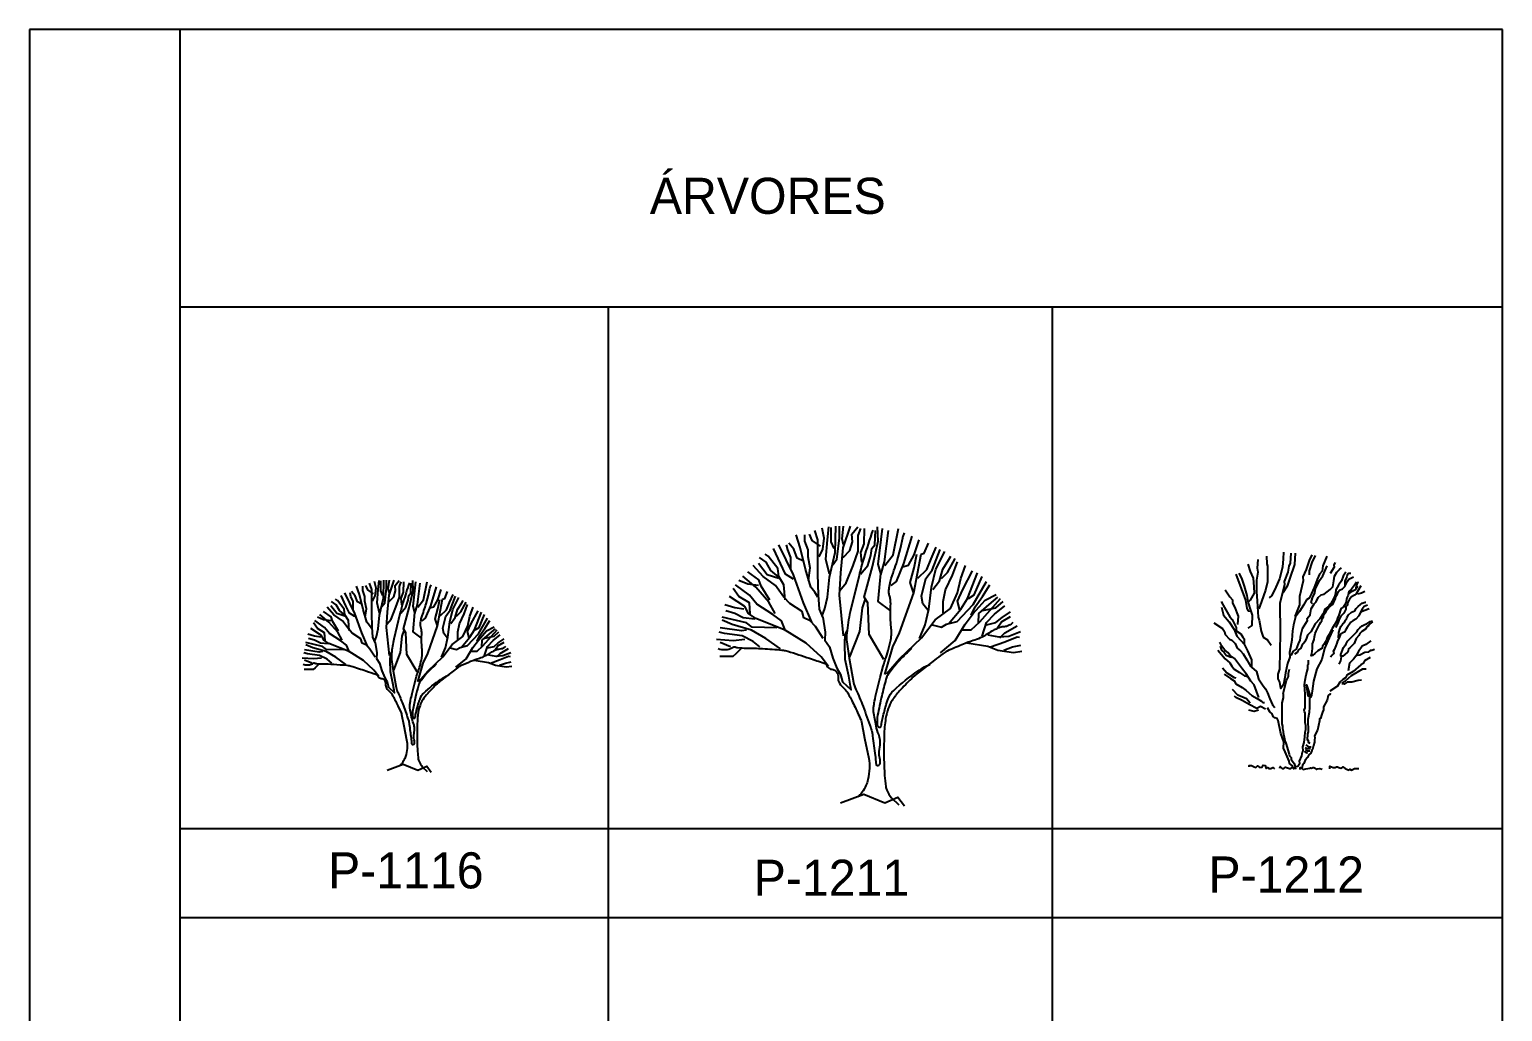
# Model space of a CAD drawing. Extents: x -74 to 94, y -49 to 40.
# Drawn here: x -43.64 to -19.14, y -27.82 to -11.49 of the extents above; entities that cross this region are included whole.
import ezdxf

# ---------------------------------------------------------------- set-up
doc = ezdxf.new("R2010")
doc.units = 0
doc.header["$LTSCALE"] = 100
doc.header["$MEASUREMENT"] = 0
doc.layers.add('FOLHA', color=3, linetype='CONTINUOUS')
doc.layers.add('P-ARVORE', color=2, linetype='CONTINUOUS')

# ---------------------------------------------------------------- blocks, each defined once
blk = doc.blocks.new('P-1116')
at = {"layer": 'P-ARVORE', "linetype": 'CONTINUOUS'}
for points in [[(-0.1689, 0.4981), (-0.1778, 0.5122), (-0.1897, 0.5267), (-0.2046, 0.5783), (-0.2195, 0.6406), (-0.2317, 0.6762)], [(-0.1958, 0.5463), (-0.1912, 0.5819), (-0.1973, 0.6138), (-0.1973, 0.6334), (-0.2061, 0.6584), (-0.2061, 0.6762)], [(-0.1613, 0.6439), (-0.1854, 0.6602), (-0.1927, 0.678)], [(-0.1552, 0.4411), (-0.1644, 0.4643), (-0.1674, 0.5053), (-0.1689, 0.5641), (-0.1689, 0.6211), (-0.1689, 0.662), (-0.1778, 0.6885)], [(-0.1659, 0.6138), (-0.1552, 0.6352), (-0.151, 0.6671), (-0.1568, 0.6958)], [(-0.1568, 0.4448), (-0.1494, 0.4662), (-0.1418, 0.4981), (-0.136, 0.555), (-0.1196, 0.6261), (-0.1181, 0.7012)], [(-0.136, 0.5641), (-0.1464, 0.6065), (-0.1418, 0.662), (-0.1376, 0.6994)], [(-0.1223, 0.637), (-0.1315, 0.6566), (-0.1315, 0.6976)], [(-0.1269, 0.5906), (-0.115, 0.6065), (-0.1074, 0.6671), (-0.1074, 0.7012)], [(-0.0955, 0.3878), (-0.1074, 0.5035), (-0.1031, 0.5674), (-0.097, 0.6388), (-0.076, 0.7012)], [(-0.1062, 0.5177), (-0.0882, 0.5391), (-0.0687, 0.5888), (-0.0538, 0.6298), (-0.0538, 0.6744), (-0.0462, 0.694)], [(-0.0955, 0.6475), (-0.1001, 0.6653), (-0.0955, 0.7012)], [(-0.097, 0.612), (-0.0775, 0.6316), (-0.0702, 0.6566), (-0.0717, 0.678), (-0.0553, 0.6994)], [(-0.0477, 0.5641), (-0.0267, 0.5888), (-0.0178, 0.6174), (-0.0148, 0.637), (-0.0059, 0.6475), (-0.0044, 0.6885)], [(-0.0431, 0.5978), (-0.0462, 0.6261), (-0.0373, 0.6512), (-0.0358, 0.694)], [(0.0197, 0.32), (-0.0224, 0.3914), (-0.0267, 0.4821), (-0.0373, 0.4981), (-0.0132, 0.5855), (0.0032, 0.6584), (0.0017, 0.6994)], [(0.0361, 0.4607), (0.0032, 0.4858), (0.0105, 0.5659), (0.0032, 0.5924), (0.0151, 0.694)], [(0.0105, 0.5623), (0.0212, 0.5997), (0.0331, 0.6885)], [(0.0224, 0.5888), (0.0465, 0.6192), (0.0614, 0.694)], [(-0.2631, 0.4908), (-0.2661, 0.5336), (-0.2811, 0.5569), (-0.2838, 0.5801), (-0.3109, 0.6156), (-0.3198, 0.6211)], [(-0.239, 0.5496), (-0.2616, 0.5641), (-0.2765, 0.5942), (-0.296, 0.637)], [(-0.1866, 0.427), (-0.2107, 0.4821), (-0.239, 0.5623), (-0.2811, 0.6475)], [(-0.2466, 0.5801), (-0.2466, 0.612), (-0.2555, 0.6334), (-0.2585, 0.6475)], [(-0.2107, 0.6015), (-0.2287, 0.6102), (-0.2375, 0.6352), (-0.2524, 0.653)], [(0.0224, 0.2775), (0.045, 0.3559), (0.0645, 0.3965), (0.1047, 0.5104), (0.1257, 0.6211), (0.1345, 0.6243), (0.1467, 0.653)], [(0.0404, 0.5318), (0.0553, 0.5427), (0.0763, 0.5942), (0.1004, 0.6726)], [(0.073, 0.5851), (0.0894, 0.5899), (0.1056, 0.6189), (0.1205, 0.6624)], [(0.1041, 0.5111), (0.0946, 0.5402), (0.1056, 0.5819), (0.1138, 0.6207)], [(0.1163, 0.5529), (0.1422, 0.5772), (0.1543, 0.6076), (0.1693, 0.6414)], [(0.1217, 0.3806), (0.1379, 0.4194), (0.1476, 0.4643), (0.1556, 0.5271), (0.1677, 0.5786), (0.1933, 0.6287)], [(0.1461, 0.4596), (0.1312, 0.4789), (0.1272, 0.5014), (0.1394, 0.5514), (0.1571, 0.5754), (0.1799, 0.6348)], [(0.1595, 0.5206), (0.1787, 0.5449), (0.1882, 0.5786), (0.2055, 0.6062), (0.211, 0.6156)], [(-0.2914, 0.4517), (-0.3094, 0.4839), (-0.3466, 0.5267), (-0.3841, 0.5587)], [(-0.3064, 0.4894), (-0.3317, 0.53), (-0.3377, 0.5478), (-0.3691, 0.571)], [(-0.154, 0.3806), (-0.1763, 0.4143), (-0.1912, 0.4306), (-0.2092, 0.4393), (-0.2137, 0.4571), (-0.2497, 0.4803), (-0.2661, 0.4981), (-0.2899, 0.5318), (-0.3259, 0.5569), (-0.3542, 0.5888)], [(-0.2811, 0.5514), (-0.314, 0.5623), (-0.3393, 0.5942)], [(-0.2811, 0.555), (-0.3033, 0.5746), (-0.3167, 0.5978), (-0.3362, 0.612)], [(0.027, 0.279), (0.0645, 0.3218), (0.1272, 0.3824), (0.1659, 0.4339), (0.2095, 0.4662), (0.2302, 0.5104), (0.2393, 0.5514), (0.2528, 0.5888)], [(0.1839, 0.5514), (0.2016, 0.5688), (0.2232, 0.6091)], [(0.1894, 0.4531), (0.1894, 0.4854), (0.1961, 0.5191), (0.2153, 0.5608), (0.2299, 0.5997)], [(0.2043, 0.4223), (0.2393, 0.4643), (0.2585, 0.4948), (0.2869, 0.5674)], [(0.2369, 0.4611), (0.2299, 0.4868), (0.2448, 0.5206), (0.2732, 0.5739)], [(0.261, 0.4948), (0.2774, 0.5046), (0.3003, 0.5576)], [(-0.1388, 0.3004), (-0.1598, 0.3272), (-0.2031, 0.3664), (-0.2631, 0.4038), (-0.3466, 0.4375), (-0.3676, 0.4517), (-0.3783, 0.4712), (-0.4215, 0.4999)], [(-0.363, 0.4502), (-0.3646, 0.4821), (-0.3947, 0.4999), (-0.4109, 0.5231)], [(-0.2616, 0.402), (-0.2735, 0.4306), (-0.2975, 0.4484), (-0.3438, 0.4785), (-0.3646, 0.5035), (-0.4051, 0.5336)], [(-0.3393, 0.5318), (-0.3691, 0.5354), (-0.3947, 0.5463)], [(-0.0775, 0.3272), (-0.0492, 0.4001), (-0.0419, 0.468), (-0.0343, 0.4908)], [(0.1571, 0.4194), (0.1839, 0.4128), (0.1988, 0.4208), (0.2287, 0.4288), (0.2747, 0.477), (0.3125, 0.5431)], [(0.1815, 0.3388), (0.2232, 0.374), (0.2515, 0.4208), (0.2747, 0.4513), (0.3085, 0.4901), (0.3408, 0.5061)], [(0.2421, 0.4049), (0.2692, 0.4049), (0.2936, 0.4273), (0.353, 0.4948)], [(0.2692, 0.4466), (0.2802, 0.4709), (0.3018, 0.4999), (0.3219, 0.5336)], [(0.2896, 0.4241), (0.2908, 0.4513), (0.3207, 0.477), (0.3451, 0.4981)], [(-0.2869, 0.411), (-0.3572, 0.4128), (-0.3737, 0.4252), (-0.4426, 0.4411)], [(-0.2765, 0.3504), (-0.3182, 0.3806), (-0.3588, 0.4038), (-0.4139, 0.4197), (-0.4426, 0.4324)], [(-0.381, 0.4643), (-0.4066, 0.468), (-0.4349, 0.4767)], [(-0.3496, 0.4357), (-0.3825, 0.4393), (-0.4066, 0.4517), (-0.4319, 0.4589)], [(-0.1552, 0.4411), (-0.1479, 0.3983), (-0.1494, 0.3751), (-0.136, 0.3559), (-0.1269, 0.3236), (-0.115, 0.2953), (-0.1047, 0.2775), (-0.0986, 0.2561), (-0.0745, 0.2329), (-0.076, 0.2434), (-0.0806, 0.2721), (-0.0909, 0.32), (-0.0925, 0.3664), (-0.0909, 0.3914), (-0.0852, 0.402)], [(0.3003, 0.3871), (0.3125, 0.4255), (0.3356, 0.4498), (0.3652, 0.4738)], [(0.3018, 0.4596), (0.3396, 0.4676), (0.36, 0.4854)], [(0.3125, 0.4194), (0.3396, 0.4255), (0.3573, 0.44), (0.3816, 0.4564)], [(0.3436, 0.4096), (0.3557, 0.4273), (0.3816, 0.4433)], [(-0.3783, 0.3769), (-0.4109, 0.3737), (-0.4587, 0.3769)], [(-0.3347, 0.3559), (-0.3542, 0.3718), (-0.3856, 0.3878), (-0.4365, 0.3947), (-0.4514, 0.3983)], [(-0.3737, 0.4038), (-0.3871, 0.402), (-0.4484, 0.411)], [(-0.4185, 0.3559), (-0.4484, 0.3682)], [(0.3167, 0.3903), (0.3478, 0.3853), (0.3762, 0.3871), (0.41, 0.3998)], [(0.3247, 0.3562), (0.3652, 0.3708), (0.4005, 0.3853), (0.4072, 0.3838)], [(0.3506, 0.382), (0.3652, 0.3965), (0.4005, 0.4161)], [(-0.3871, 0.3523), (-0.4036, 0.3363), (-0.4124, 0.329), (-0.4499, 0.329)], [(0.257, 0.3675), (0.3167, 0.3581), (0.3451, 0.3468), (0.3896, 0.3403), (0.4139, 0.3436)], [(0.3628, 0.3468), (0.3868, 0.3562), (0.4112, 0.3613)], [(-0.1047, -0.0896), (-0.0376, -0.0649), (0.0224, -0.0896), (0.0596, -0.0732), (0.0782, -0.0979)]]:
    blk.add_lwpolyline(points, dxfattribs=at)
for points in [[(-0.0123, 0.69, 0.007967), (-0.038, 0.6101, 0.012983), (-0.0516, 0.5605), (-0.0769, 0.456, 0.024959), (-0.0866, 0.3958, 0.060142), (-0.0864, 0.3704), (-0.0794, 0.3236), (-0.0678, 0.2547, 0.057092), (-0.0608, 0.2346, -0.02286), (-0.0401, 0.1858, -0.006217), (-0.0182, 0.1246, -0.029412), (-0.0145, 0.1114, -0.019074), (-0.0127, 0.1016, -0.00335), (-0.0053, 0.0454, -0.017926), (-0.0039, 0.0295, 0.032118), (-0.0029, 0.0207, 0.424495), (0.0025, 0.0171, 0.287399), (0.0087, 0.0232, 0.127274), (0.0085, 0.0333, -0.071477), (0.0063, 0.0508, -0.034427), (0.0084, 0.076, 0.063928), (0.0087, 0.0896, 0.069573), (0.0048, 0.1054, -0.042681), (-0.0029, 0.1306, -0.019489), (-0.0098, 0.1706, -0.062662), (-0.0099, 0.1832, -0.018763), (-0.0071, 0.2008, -0.011146), (-0.0008, 0.23), (0.0087, 0.2685), (0.0178, 0.3015, -0.013301), (0.0236, 0.3198, 0.009402), (0.0319, 0.3457, 0.027316), (0.0391, 0.3758, 0.042847), (0.041, 0.3954, 0.027268), (0.0402, 0.4127, -0.017716), (0.0386, 0.4393, -0.016681), (0.0387, 0.4685, 0.023687), (0.0386, 0.489, 0.075637), (0.0363, 0.4999, -0.075222), (0.034, 0.5108, -0.048371), (0.0345, 0.5247, -0.034032), (0.0386, 0.5442, -0.020802), (0.0484, 0.5744, 0.022942), (0.0571, 0.6018), (0.0666, 0.6377), (0.0733, 0.6679, -0.02798), (0.0743, 0.6715, -0.009712), (0.0782, 0.6816)], [(0.388, 0.4255, -0.050771), (0.3776, 0.4178, -0.077822), (0.3698, 0.4147, -0.047818), (0.3581, 0.4131, 0.080253), (0.3512, 0.4118, 0.016617), (0.3429, 0.4083, 0.013094), (0.3326, 0.4034, 0.035075), (0.3148, 0.3926, -0.043475), (0.3003, 0.3842, -0.030066), (0.279, 0.3756, 0.017702), (0.2424, 0.3621, 0.007143), (0.2004, 0.344, 0.042707), (0.1936, 0.3403, 0.011782), (0.1875, 0.336, 0.002963), (0.1638, 0.3182), (0.1175, 0.2822, 0.026788), (0.098, 0.2652, 0.014184), (0.0641, 0.23, 0.040684), (0.043, 0.2026, 0.056432), (0.0319, 0.1803, 0.05056), (0.0245, 0.1516, 0.03063), (0.0203, 0.103, 0.006566), (0.0197, 0.056, 0.007527), (0.0203, 0.0149, 0.012242), (0.0217, -0.0114, 0.010225), (0.0248, -0.0428, 0.083946), (0.028, -0.0535, 0.0364), (0.041, -0.0758), (0.041, -0.0758), (0.0617, -0.095)], [(-0.4541, 0.3512, 0.080767), (-0.4359, 0.3482, 0.089137), (-0.4194, 0.3512, 0.073291), (-0.4114, 0.3555, -0.182573), (-0.4078, 0.3566, -0.092994), (-0.4035, 0.3555, 0.082151), (-0.3987, 0.3541, 0.02963), (-0.3734, 0.3526, -0.016184), (-0.3271, 0.3512, -0.005068), (-0.2719, 0.3471, -0.028496), (-0.2622, 0.3457, -0.027697), (-0.2549, 0.3439, -0.00316), (-0.1927, 0.3236, -0.006204), (-0.1516, 0.3094, -0.047146), (-0.1464, 0.3069, -0.194222), (-0.1445, 0.3045, 0.093065), (-0.1418, 0.2989, 0.219493), (-0.1292, 0.2921, -0.215094), (-0.1162, 0.2852, -0.187752), (-0.1116, 0.2694, 0.172011), (-0.1071, 0.2521, 0.060572), (-0.0935, 0.2365, -0.082587), (-0.0839, 0.2246, -0.007753), (-0.0751, 0.2081, -0.006658), (-0.0653, 0.1887, -0.008534), (-0.0468, 0.1487, -0.052817), (-0.0446, 0.1419), (-0.0355, 0.0951), (-0.0239, 0.037, -0.0575), (-0.0217, 0.0094, -0.047874), (-0.026, -0.0236, -0.04905), (-0.0317, -0.0404, -0.039915), (-0.0422, -0.0595, -0.052941), (-0.0468, -0.0651, -0.030747), (-0.0562, -0.0732)], [(0.0989, 0.3512, 0.018201), (0.0729, 0.3268, 0.024273), (0.055, 0.3069, 0.006123), (0.0316, 0.2775, 0.054416), (0.0294, 0.2739, 0.042296), (0.0255, 0.2634, 0.009759), (0.0133, 0.2162, 0.006745), (0.007, 0.1882, 0.007034), (0.0017, 0.1611, 0.063223), (0.0003, 0.1347, 0.22917), (0.0041, 0.1281, 0.150105), (0.0087, 0.1267, 0.292343), (0.0108, 0.1281, 0.078614), (0.0125, 0.1339, -0.028829), (0.0154, 0.1502, -0.010822), (0.0249, 0.1863, -0.017817), (0.0319, 0.2079, -0.118394), (0.0475, 0.2315, -0.036976), (0.1175, 0.2877, -0.024231), (0.1306, 0.2958, -0.015441), (0.1522, 0.3069)]]:
    blk.add_lwpolyline(points, format="xyb", dxfattribs=at)
blk = doc.blocks.new('P-1211')
at = {"layer": 'P-ARVORE', "linetype": 'CONTINUOUS'}
for points in [[(-1.968, 6.865), (-2.07, 7.03), (-2.209, 7.199), (-2.382, 7.798), (-2.556, 8.524), (-2.698, 8.938)], [(-2.28, 7.426), (-2.226, 7.84), (-2.297, 8.212), (-2.297, 8.44), (-2.4, 8.731), (-2.4, 8.938)], [(-1.879, 8.562), (-2.159, 8.752), (-2.244, 8.959)], [(-1.808, 6.202), (-1.914, 6.472), (-1.95, 6.949), (-1.968, 7.633), (-1.968, 8.296), (-1.968, 8.773), (-2.07, 9.081)], [(-1.932, 8.212), (-1.808, 8.461), (-1.758, 8.832), (-1.826, 9.166)], [(-1.826, 6.245), (-1.741, 6.494), (-1.652, 6.865), (-1.585, 7.528), (-1.393, 8.355), (-1.375, 9.229)], [(-1.585, 7.633), (-1.705, 8.127), (-1.652, 8.773), (-1.602, 9.208)], [(-1.425, 8.482), (-1.531, 8.71), (-1.531, 9.187)], [(-1.478, 7.941), (-1.34, 8.127), (-1.251, 8.832), (-1.251, 9.229)], [(-1.113, 5.582), (-1.251, 6.928), (-1.202, 7.671), (-1.131, 8.503), (-0.886, 9.229)], [(-1.237, 7.093), (-1.028, 7.342), (-0.801, 7.92), (-0.627, 8.397), (-0.627, 8.917), (-0.539, 9.145)], [(-1.113, 8.604), (-1.166, 8.811), (-1.113, 9.229)], [(-1.131, 8.191), (-0.904, 8.419), (-0.819, 8.71), (-0.837, 8.959), (-0.645, 9.208)], [(-0.556, 7.633), (-0.312, 7.92), (-0.209, 8.254), (-0.173, 8.482), (-0.071, 8.604), (-0.053, 9.081)], [(-0.503, 8.026), (-0.539, 8.355), (-0.436, 8.646), (-0.418, 9.145)], [(0.227, 4.792), (-0.262, 5.624), (-0.312, 6.679), (-0.436, 6.865), (-0.156, 7.882), (0.036, 8.731), (0.018, 9.208)], [(0.419, 6.43), (0.036, 6.722), (0.121, 7.654), (0.036, 7.963), (0.174, 9.145)], [(0.121, 7.612), (0.245, 8.047), (0.383, 9.081)], [(0.259, 7.92), (0.539, 8.275), (0.713, 9.145)], [(0.468, 7.258), (0.642, 7.384), (0.887, 7.984), (1.167, 8.896)], [(-2.783, 7.464), (-3.045, 7.633), (-3.219, 7.984), (-3.446, 8.482)], [(-2.173, 6.038), (-2.453, 6.679), (-2.783, 7.612), (-3.272, 8.604)], [(-2.872, 7.819), (-2.872, 8.191), (-2.975, 8.44), (-3.01, 8.604)], [(-2.453, 8.068), (-2.663, 8.169), (-2.765, 8.461), (-2.939, 8.668)], [(0.259, 4.299), (0.522, 5.21), (0.748, 5.683), (1.216, 7.009), (1.461, 8.296), (1.564, 8.334), (1.706, 8.668)], [(0.848, 7.878), (1.039, 7.933), (1.227, 8.271), (1.401, 8.777)], [(1.351, 7.502), (1.653, 7.785), (1.794, 8.14), (1.968, 8.532)], [(1.415, 5.497), (1.603, 5.949), (1.716, 6.472), (1.809, 7.203), (1.95, 7.802), (2.248, 8.385)], [(1.699, 6.418), (1.525, 6.641), (1.479, 6.903), (1.621, 7.486), (1.826, 7.764), (2.092, 8.456)], [(-1.794, 5.497), (-2.053, 5.89), (-2.226, 6.08), (-2.436, 6.181), (-2.489, 6.388), (-2.907, 6.658), (-3.099, 6.865), (-3.375, 7.258), (-3.794, 7.549), (-4.123, 7.92)], [(-3.272, 7.486), (-3.655, 7.612), (-3.95, 7.984)], [(-3.272, 7.528), (-3.531, 7.756), (-3.687, 8.026), (-3.914, 8.191)], [(-3.063, 6.781), (-3.099, 7.279), (-3.272, 7.549), (-3.304, 7.819), (-3.62, 8.233), (-3.723, 8.296)], [(0.312, 4.315), (0.748, 4.814), (1.479, 5.518), (1.929, 6.118), (2.436, 6.494), (2.677, 7.009), (2.784, 7.486), (2.94, 7.92)], [(1.209, 7.017), (1.099, 7.355), (1.227, 7.84), (1.323, 8.292)], [(1.855, 7.127), (2.078, 7.41), (2.188, 7.802), (2.39, 8.123), (2.454, 8.233)], [(2.138, 7.486), (2.344, 7.688), (2.596, 8.157)], [(2.202, 6.342), (2.202, 6.717), (2.28, 7.11), (2.504, 7.595), (2.674, 8.047)], [(-3.95, 7.258), (-4.297, 7.3), (-4.595, 7.426)], [(-3.393, 6.325), (-3.602, 6.7), (-4.035, 7.199), (-4.471, 7.57)], [(-3.567, 6.764), (-3.861, 7.237), (-3.932, 7.443), (-4.297, 7.714)], [(1.826, 5.949), (2.138, 5.873), (2.312, 5.966), (2.66, 6.059), (3.195, 6.62), (3.635, 7.389)], [(2.376, 5.983), (2.784, 6.472), (3.007, 6.827), (3.337, 7.671)], [(2.755, 6.434), (2.674, 6.734), (2.848, 7.127), (3.177, 7.747)], [(3.035, 6.827), (3.227, 6.941), (3.493, 7.557)], [(-1.617, 4.564), (-1.861, 4.877), (-2.365, 5.333), (-3.063, 5.768), (-4.035, 6.16), (-4.279, 6.325), (-4.404, 6.553), (-4.907, 6.886)], [(-4.226, 6.308), (-4.244, 6.679), (-4.595, 6.886), (-4.783, 7.156)], [(-3.045, 5.746), (-3.184, 6.08), (-3.464, 6.287), (-4.003, 6.637), (-4.244, 6.928), (-4.716, 7.279)], [(2.11, 5.012), (2.596, 5.421), (2.926, 5.966), (3.195, 6.321), (3.589, 6.772), (3.964, 6.958)], [(3.131, 6.266), (3.259, 6.548), (3.511, 6.886), (3.745, 7.279)], [(3.369, 6.004), (3.383, 6.321), (3.73, 6.62), (4.014, 6.865)], [(-4.435, 6.472), (-4.733, 6.515), (-5.063, 6.616)], [(-4.07, 6.139), (-4.453, 6.181), (-4.733, 6.325), (-5.028, 6.409)], [(-0.904, 4.877), (-0.574, 5.725), (-0.489, 6.515), (-0.4, 6.781)], [(2.816, 5.78), (3.131, 5.78), (3.415, 6.042), (4.106, 6.827)], [(3.493, 5.573), (3.635, 6.021), (3.904, 6.304), (4.248, 6.582)], [(3.511, 6.418), (3.95, 6.51), (4.188, 6.717)], [(3.635, 5.949), (3.95, 6.021), (4.156, 6.19), (4.44, 6.38)], [(-3.34, 5.852), (-4.159, 5.873), (-4.35, 6.017), (-5.152, 6.202)], [(-3.219, 5.147), (-3.705, 5.497), (-4.177, 5.768), (-4.818, 5.953), (-5.152, 6.101)], [(-1.808, 6.202), (-1.723, 5.704), (-1.741, 5.434), (-1.585, 5.21), (-1.478, 4.835), (-1.34, 4.505), (-1.219, 4.299), (-1.149, 4.049), (-0.868, 3.779), (-0.886, 3.902), (-0.939, 4.235), (-1.06, 4.792), (-1.078, 5.333), (-1.06, 5.624), (-0.993, 5.746)], [(3.996, 5.835), (4.138, 6.042), (4.44, 6.228)], [(4.078, 5.514), (4.248, 5.683), (4.659, 5.911)], [(-4.404, 5.455), (-4.783, 5.417), (-5.34, 5.455)], [(-3.896, 5.21), (-4.123, 5.396), (-4.489, 5.582), (-5.081, 5.662), (-5.254, 5.704)], [(-4.35, 5.768), (-4.506, 5.746), (-5.219, 5.852)], [(3.684, 5.611), (4.046, 5.552), (4.376, 5.573), (4.769, 5.721)], [(3.776, 5.215), (4.248, 5.383), (4.659, 5.552), (4.737, 5.535)], [(-4.506, 5.168), (-4.698, 4.982), (-4.801, 4.898), (-5.237, 4.898)], [(-4.872, 5.21), (-5.219, 5.354)], [(2.989, 5.345), (3.684, 5.236), (4.014, 5.105), (4.532, 5.029), (4.815, 5.067)], [(4.22, 5.105), (4.5, 5.215), (4.783, 5.274)], [(-1.219, 0.027), (-0.439, 0.314), (0.259, 0.027), (0.692, 0.217), (0.908, -0.071)]]:
    blk.add_lwpolyline(points, dxfattribs=at)
for points in [[(-0.145, 9.098, 0.007967), (-0.443, 8.169, 0.012983), (-0.602, 7.591), (-0.897, 6.375, 0.024959), (-1.01, 5.675, 0.060142), (-1.007, 5.379), (-0.925, 4.835), (-0.79, 4.033, 0.057092), (-0.709, 3.798, -0.02286), (-0.468, 3.231, -0.006217), (-0.213, 2.519, -0.029412), (-0.17, 2.365, -0.019074), (-0.15, 2.251, -0.00335), (-0.064, 1.597, -0.017926), (-0.047, 1.413, 0.032118), (-0.035, 1.31, 0.424495), (0.027, 1.268, 0.287399), (0.1, 1.339, 0.127274), (0.097, 1.456, -0.071477), (0.071, 1.66, -0.034427), (0.096, 1.953, 0.063928), (0.1, 2.112, 0.069573), (0.054, 2.295, -0.042681), (-0.035, 2.589, -0.019489), (-0.116, 3.054, -0.062662), (-0.117, 3.201, -0.018763), (-0.085, 3.405, -0.011146), (-0.01, 3.746), (0.1, 4.193), (0.206, 4.577, -0.013301), (0.273, 4.791, 0.009402), (0.369, 5.092, 0.027316), (0.453, 5.442, 0.042847), (0.475, 5.67, 0.027268), (0.467, 5.872, -0.017716), (0.447, 6.181, -0.016681), (0.449, 6.521, 0.023687), (0.447, 6.76, 0.075637), (0.421, 6.886, -0.075222), (0.394, 7.013, -0.048371), (0.4, 7.175, -0.034032), (0.447, 7.401, -0.020802), (0.561, 7.753, 0.022942), (0.663, 8.072), (0.773, 8.49), (0.851, 8.841, -0.02798), (0.864, 8.883, -0.009712), (0.908, 9.001)], [(4.514, 6.021, -0.050771), (4.393, 5.931, -0.077822), (4.301, 5.894, -0.047818), (4.165, 5.876, 0.080253), (4.085, 5.86, 0.016617), (3.988, 5.821, 0.013094), (3.869, 5.763, 0.035075), (3.662, 5.638, -0.043475), (3.493, 5.54, -0.030066), (3.245, 5.44, 0.017702), (2.819, 5.282, 0.007143), (2.33, 5.072, 0.042707), (2.252, 5.029, 0.011782), (2.181, 4.979, 0.002963), (1.904, 4.771), (1.365, 4.353, 0.026788), (1.139, 4.155, 0.014184), (0.745, 3.746, 0.040684), (0.499, 3.427, 0.056432), (0.369, 3.167, 0.05056), (0.284, 2.833, 0.03063), (0.234, 2.268, 0.006566), (0.227, 1.72, 0.007527), (0.234, 1.242, 0.012242), (0.251, 0.936, 0.010225), (0.287, 0.571, 0.083946), (0.325, 0.446, 0.0364), (0.475, 0.187), (0.475, 0.187), (0.717, -0.037)], [(-5.286, 5.155, 0.080767), (-5.074, 5.121, 0.089137), (-4.882, 5.155, 0.073291), (-4.789, 5.206, -0.182573), (-4.747, 5.219, -0.092994), (-4.697, 5.205, 0.082151), (-4.641, 5.189, 0.02963), (-4.347, 5.172, -0.016184), (-3.808, 5.155, -0.005068), (-3.166, 5.108, -0.028496), (-3.053, 5.092, -0.027697), (-2.968, 5.07, -0.00316), (-2.244, 4.835, -0.006204), (-1.766, 4.669, -0.047146), (-1.705, 4.64, -0.194222), (-1.684, 4.612, 0.093065), (-1.652, 4.548, 0.219493), (-1.505, 4.467, -0.215094), (-1.354, 4.387, -0.187752), (-1.3, 4.204, 0.172011), (-1.248, 4.003, 0.060572), (-1.089, 3.821, -0.082587), (-0.978, 3.682, -0.007753), (-0.875, 3.491, -0.006658), (-0.762, 3.264, -0.008534), (-0.546, 2.799, -0.052817), (-0.521, 2.72), (-0.415, 2.175), (-0.28, 1.5, -0.0575), (-0.254, 1.178, -0.047874), (-0.305, 0.795, -0.04905), (-0.37, 0.599, -0.039915), (-0.493, 0.377, -0.052941), (-0.546, 0.312, -0.030747), (-0.656, 0.217)], [(1.149, 5.155, 0.018201), (0.847, 4.872, 0.024273), (0.639, 4.64, 0.006123), (0.366, 4.298, 0.054416), (0.341, 4.256, 0.042296), (0.295, 4.134, 0.009759), (0.153, 3.585, 0.006745), (0.08, 3.258, 0.007034), (0.018, 2.943, 0.063223), (0.002, 2.636, 0.22917), (0.046, 2.559, 0.150105), (0.099, 2.543, 0.292343), (0.124, 2.559, 0.078614), (0.144, 2.628, -0.028829), (0.178, 2.817, -0.010822), (0.288, 3.237, -0.017817), (0.369, 3.488, -0.118394), (0.551, 3.763, -0.036976), (1.365, 4.417, -0.024231), (1.518, 4.511, -0.015441), (1.77, 4.64)]]:
    blk.add_lwpolyline(points, format="xyb", dxfattribs=at)
blk = doc.blocks.new('P-1212')
at = {"layer": 'P-ARVORE', "linetype": 'CONTINUOUS'}
for points in [[(-1.304, 6.946), (-1.327, 6.662), (-1.304, 6.523), (-1.346, 6.263), (-1.346, 5.887), (-1.327, 5.567), (-1.296, 5.027), (-1.257, 4.931), (-1.196, 4.565), (-1.119, 4.364), (-0.98, 4.271), (-0.861, 4.093)], [(-1.016, 7.054), (-0.997, 6.807), (-0.978, 6.725), (-0.978, 6.207), (-1.047, 5.923), (-1.185, 5.547), (-1.274, 5.31)], [(-0.443, 7.196), (-0.462, 6.972), (-0.482, 6.688), (-0.582, 6.299), (-0.698, 6.029), (-0.836, 5.745), (-0.928, 5.676)], [(0.994, 7.054), (0.864, 6.734), (0.834, 6.56), (0.745, 6.464), (0.667, 6.286), (0.568, 6.016), (0.487, 5.815), (0.41, 5.663), (0.321, 5.604), (0.222, 5.426), (0.083, 5.214), (0.014, 5.132), (-0.047, 5.036), (-0.116, 4.779), (-0.144, 4.578), (-0.174, 4.262), (-0.213, 4.024), (-0.244, 3.849), (-0.235, 3.694), (-0.313, 3.483), (-0.382, 3.177), (-0.404, 3.022), (-0.451, 2.788), (-0.532, 2.659), (-0.571, 2.87), (-0.62, 2.976), (-0.62, 3.131), (-0.571, 3.295), (-0.543, 4.496), (-0.559, 5.511), (-0.402, 6.111), (-0.413, 6.217), (-0.294, 6.523), (-0.263, 6.725), (-0.213, 6.83), (-0.194, 7.16)], [(-0.055, 7.16), (-0.086, 6.784), (-0.233, 6.326), (-0.324, 6.065), (-0.471, 5.841)], [(0.499, 7.1), (0.41, 6.913), (0.31, 6.619), (0.191, 6.372), (0.202, 6.243), (0.083, 5.722), (0.083, 5.442), (-0.075, 5.053)], [(0.607, 7.077), (0.499, 6.853), (0.41, 6.573), (0.41, 6.441)], [(-2.038, 6.464), (-1.712, 5.59), (-1.673, 5.32), (-1.623, 5.238), (-1.534, 5.224)], [(-1.93, 6.497), (-1.85, 6.322), (-1.761, 6.062), (-1.673, 5.745), (-1.631, 5.554), (-1.584, 5.366), (-1.493, 5.096), (-1.504, 4.753), (-1.631, 4.661)], [(-1.631, 6.794), (-1.562, 6.547), (-1.454, 6.322), (-1.435, 6.039), (-1.424, 5.828), (-1.562, 5.59), (-1.623, 5.531)], [(-0.197, 3.754), (-0.116, 3.896), (-0.017, 3.968), (0.053, 4.143), (0.111, 4.262), (0.13, 4.426), (0.18, 4.651), (0.349, 4.921), (0.338, 4.98), (0.438, 5.109), (0.468, 5.31), (0.576, 5.475), (0.637, 5.544), (0.706, 5.686), (0.806, 5.768), (0.903, 5.791), (1.102, 5.946), (1.191, 6.039), (1.23, 6.24), (1.249, 6.392), (1.321, 6.523), (1.41, 6.616), (1.479, 6.675)], [(1.625, 6.531), (1.536, 6.39), (1.477, 6.24), (1.38, 6.091), (1.291, 5.94), (1.285, 5.817), (1.248, 5.711), (1.173, 5.561), (1.129, 5.481), (1.077, 5.446), (1.062, 5.394), (0.929, 5.296), (0.892, 5.191), (0.862, 5.129), (0.766, 4.97), (0.61, 4.811), (0.463, 4.546), (0.351, 4.433), (0.314, 4.327), (0.262, 4.212), (0.158, 4.089), (0.129, 4.001), (0.055, 3.939), (0.003, 3.851), (-0.079, 3.798)], [(0.518, 5.475), (0.468, 5.521), (0.518, 5.673), (0.598, 5.841), (0.618, 5.97), (0.745, 6.253), (0.864, 6.405), (1.003, 6.734)], [(1.98, 6.196), (1.914, 6.089), (1.817, 5.966), (1.728, 5.887), (1.706, 5.763), (1.654, 5.667), (1.625, 5.49), (1.536, 5.349), (1.462, 5.305), (1.388, 5.093), (1.343, 4.997), (1.321, 4.917), (1.24, 4.767), (1.173, 4.652), (1.114, 4.556), (1.069, 4.458), (0.995, 4.335), (0.966, 4.247), (0.892, 4.124), (0.847, 4.07), (0.84, 4), (0.692, 3.913), (0.595, 3.824), (0.514, 3.754), (0.469, 3.744), (0.499, 3.806), (0.514, 3.982), (0.514, 4.08), (0.514, 4.141), (0.573, 4.282), (0.587, 4.379), (0.61, 4.485), (0.64, 4.565), (0.669, 4.627), (0.714, 4.723), (0.766, 4.811), (0.795, 4.865), (0.832, 4.909), (0.84, 4.97), (0.877, 5.041), (0.898, 5.12), (0.973, 5.218), (1.003, 5.287), (1.062, 5.349), (1.129, 5.411), (1.195, 5.456), (1.225, 5.525), (1.277, 5.649), (1.284, 5.694), (1.351, 5.807), (1.38, 5.887), (1.417, 5.932), (1.514, 5.976), (1.588, 6.045), (1.684, 6.222), (1.722, 6.293), (1.877, 6.373)], [(1.271, 6.853), (1.23, 6.771), (1.241, 6.688), (1.102, 6.487)], [(1.788, 6.486), (1.714, 6.478), (1.669, 6.425), (1.662, 6.373), (1.64, 6.329), (1.588, 6.231), (1.588, 6.064)], [(-2.385, 5.933), (-2.235, 5.709), (-2.146, 5.604), (-2.146, 5.498), (-2.069, 5.356), (-2, 5.178), (-1.958, 5.06), (-1.98, 4.789)], [(2.121, 6.072), (1.973, 5.807), (1.914, 5.763), (1.817, 5.711), (1.751, 5.631), (1.684, 5.49), (1.684, 5.429), (1.625, 5.375), (1.625, 5.296), (1.558, 5.164), (1.462, 5.058), (1.388, 4.926), (1.358, 4.829), (1.277, 4.688)], [(2.047, 6.178), (2.002, 6.17), (1.958, 6.01), (2.01, 6.037), (1.943, 5.94), (1.765, 5.851), (1.691, 5.799)], [(2.262, 5.887), (2.151, 5.826), (2.01, 5.79)], [(-2.523, 5.554), (-2.454, 5.426), (-2.235, 5.036), (-2.157, 4.954), (-2.027, 4.684), (-2.019, 4.578), (-1.869, 4.473), (-1.8, 4.364), (-1.761, 4.308), (-1.761, 4.199), (-1.761, 4.143)], [(2.344, 5.429), (2.233, 5.385), (2.173, 5.296), (2.114, 5.199), (2.054, 5.076), (1.958, 4.961), (1.854, 4.909), (1.795, 4.865), (1.669, 4.688), (1.617, 4.6), (1.58, 4.529), (1.551, 4.521), (1.469, 4.477), (1.44, 4.433), (1.403, 4.344), (1.351, 4.239), (1.321, 4.168), (1.291, 4.08), (1.24, 3.947), (1.203, 3.886), (1.225, 3.842), (1.21, 3.806), (1.173, 3.762), (1.114, 3.7)], [(1.38, 4.344), (1.395, 4.521), (1.425, 4.627), (1.462, 4.715), (1.521, 4.803), (1.58, 4.847), (1.61, 4.926), (1.647, 4.961), (1.654, 5.005), (1.714, 5.111), (1.81, 5.191), (1.921, 5.243), (1.965, 5.323), (2.039, 5.385), (2.114, 5.456), (2.173, 5.5), (2.27, 5.525), (2.291, 5.525)], [(-2.512, 5.366), (-2.443, 5.096), (-2.257, 4.872), (-2.088, 4.614), (-2, 4.4), (-1.761, 4.13), (-1.642, 3.905), (-1.515, 3.612), (-1.515, 3.365), (-1.346, 3.223), (-1.277, 2.976), (-1.119, 2.742), (-1.05, 2.646), (-0.98, 2.517), (-0.9, 2.316), (-0.811, 2.115), (-0.731, 2.023)], [(2.507, 4.873), (2.426, 4.811), (2.381, 4.742), (2.321, 4.706), (2.277, 4.635), (2.158, 4.556), (2.092, 4.485), (2.063, 4.415), (1.966, 4.318), (1.907, 4.159), (1.773, 4.018), (1.715, 3.974), (1.699, 3.913), (1.684, 3.867), (1.588, 3.788), (1.528, 3.727), (1.462, 3.735), (1.462, 3.788), (1.491, 3.877), (1.551, 4.017), (1.58, 4.07), (1.617, 4.088), (1.64, 4.14), (1.677, 4.228), (1.728, 4.272), (1.788, 4.343), (1.899, 4.458), (1.988, 4.538), (2.039, 4.617), (2.091, 4.671), (2.173, 4.74), (2.254, 4.784), (2.336, 4.82), (2.432, 4.882), (2.507, 4.909)], [(2.402, 5.305), (2.114, 5.191)], [(-2.761, 4.839), (-2.476, 4.651), (-2.415, 4.555), (-2.387, 4.45), (-2.246, 4.295), (-2.169, 4.262)], [(1.191, 4.604), (1.072, 4.344), (0.914, 3.991), (0.825, 3.625), (0.656, 3.309), (0.548, 2.897), (0.507, 2.567), (0.487, 2.435), (0.449, 2.352), (0.368, 2.412), (0.319, 2.778), (0.438, 2.412)], [(-2.634, 3.932), (-2.385, 3.648), (-2.238, 3.507), (-2.169, 3.401), (-2.088, 3.305), (-1.911, 3.187), (-1.75, 3.081), (-1.692, 3.071), (-1.642, 3.071)], [(-1.266, 2.362), (-1.424, 2.775), (-1.534, 2.906), (-1.692, 3.141), (-1.811, 3.295), (-2.077, 3.658), (-2.227, 3.754), (-2.296, 3.859), (-2.404, 3.932), (-2.504, 4.07), (-2.562, 4.202)], [(-2.553, 4.06), (-2.515, 3.932), (-2.426, 3.859), (-2.357, 3.767), (-2.218, 3.708), (-2.169, 3.694)], [(-2.169, 4.262), (-2.061, 4.156), (-1.991, 4.001), (-1.881, 3.909), (-1.792, 3.813), (-1.664, 3.612), (-1.534, 3.378)], [(2.455, 4.247), (2.292, 4.124), (2.173, 4.062), (2.047, 3.886), (1.958, 3.736), (1.877, 3.63), (1.751, 3.498), (1.707, 3.243)], [(2.581, 3.957), (2.492, 3.921), (2.44, 3.921), (2.366, 3.868), (2.262, 3.859), (2.092, 3.771), (1.988, 3.754)], [(-0.456, 2.475), (-0.464, 2.343), (-0.509, 2.185), (-0.509, 1.479), (-0.486, 1.4), (-0.486, 1.329), (-0.456, 1.241), (-0.456, 1.197), (-0.412, 0.986), (-0.398, 0.898), (-0.367, 0.844), (-0.256, 0.474), (-0.249, 0.412), (-0.19, 0.359), (-0.198, 0.297), (-0.153, 0.245), (-0.093, 0.165), (-0.056, 0.059), (0.025, 0.069), (0.092, 0.174), (0.084, 0.245), (0.166, 0.422), (0.188, 0.545), (0.203, 0.579), (0.195, 0.712), (0.24, 0.862), (0.262, 1.047), (0.269, 1.206), (0.299, 1.293), (0.299, 1.426), (0.269, 1.514), (0.269, 1.832), (0.247, 1.894), (0.24, 1.938), (0.269, 2.009), (0.269, 2.467), (0.255, 2.784), (0.277, 2.934), (0.307, 3.11), (0.366, 3.314), (0.366, 3.446), (0.388, 3.471), (0.381, 3.604)], [(2.44, 3.692), (2.247, 3.577), (2.203, 3.489), (2.121, 3.445), (1.87, 3.225), (1.662, 3.101), (1.618, 3.013), (1.529, 2.951), (1.425, 2.872), (1.351, 2.731), (1.092, 2.573)], [(1.47, 3.709), (1.447, 3.577), (1.388, 3.463)], [(-2.473, 3.342), (-2.335, 3.177), (-2.246, 3.117), (-2.088, 3.022), (-2.038, 3.012)], [(-2.423, 3.131), (-2.216, 2.989), (-2.088, 2.916), (-2.038, 2.811), (-1.82, 2.692), (-1.692, 2.587), (-1.504, 2.422), (-1.327, 2.329), (-1.177, 2.234), (-1.138, 2.188), (-1.077, 2.188)], [(-0.456, 2.493), (-0.353, 2.925), (-0.285, 3.057), (-0.285, 3.172), (-0.248, 3.304)], [(1.492, 2.846), (1.61, 2.916), (1.818, 3.084), (2.189, 3.314), (2.299, 3.314)], [(-1.554, 2.174), (-1.681, 2.316), (-1.969, 2.435), (-2.146, 2.623)], [(1.136, 2.458), (1.107, 2.475), (1.04, 2.423), (1.003, 2.264), (0.877, 2.043), (0.877, 1.946), (0.848, 1.867), (0.825, 1.805), (0.788, 1.656), (0.751, 1.646), (0.751, 1.577), (0.685, 1.276), (0.588, 1.082), (0.596, 1.011), (0.582, 0.95), (0.582, 0.871), (0.552, 0.765), (0.515, 0.624), (0.493, 0.598), (0.47, 0.535), (0.456, 0.51), (0.396, 0.447), (0.352, 0.359), (0.278, 0.272), (0.233, 0.157), (0.189, 0.103), (0.159, -0.002)], [(2.144, 2.934), (2.04, 2.925), (1.825, 2.872), (1.67, 2.872), (1.573, 2.802), (1.492, 2.811)], [(-1.05, 1.973), (-1.208, 2.056), (-1.335, 1.996), (-1.592, 2.128), (-1.82, 2.257), (-2.038, 2.352), (-2.077, 2.399)], [(-0.086, -0.037), (-0.153, 0.033), (-0.153, 0.086), (-0.249, 0.165), (-0.264, 0.245), (-0.398, 0.545), (-0.449, 0.677), (-0.441, 0.888), (-0.538, 1.162), (-0.627, 1.594), (-0.664, 1.656), (-0.738, 1.682), (-0.79, 1.726), (-0.82, 1.815), (-0.901, 1.876), (-0.975, 2.017)], [(0.441, 0.827), (0.382, 0.862), (0.382, 0.924), (0.352, 0.942), (0.359, 1.153), (0.382, 1.215), (0.374, 1.638), (0.419, 1.867), (0.433, 2.026), (0.433, 2.335)], [(-1.285, 1.94), (-1.424, 1.891), (-1.604, 1.94)], [(0.263, 0.579), (0.27, 0.535), (0.308, 0.518), (0.359, 0.527)], [(0.278, 0.694), (0.352, 0.66), (0.448, 0.66)], [(0.278, 0.624), (0.33, 0.579), (0.426, 0.589)], [(0.293, 0.783), (0.389, 0.721), (0.47, 0.721)], [(-1.59, 0.051), (-1.59, 0.094), (-1.509, 0.094), (-1.426, 0.051), (-1.368, 0.031), (-1.316, 0.084), (-1.235, 0.025), (-1.155, 0.041), (-1.13, 0.11), (-1.063, 0.094), (-1.027, -0.002), (-0.975, 0.025), (-0.925, -0.002), (-0.864, -0.002), (-0.806, 0.025), (-0.753, -0.012)], [(-0.568, 0.005), (-0.562, 0.058), (-0.487, -0.002), (-0.435, -0.002), (-0.377, 0.041), (-0.249, -0.002), (-0.199, -0.002), (-0.161, 0.025), (-0.08, 0.031), (-0.028, -0.012)], [(0.105, -0.038), (0.105, 0.025), (0.21, -0.038), (0.299, -0.012), (0.432, 0.005), (0.454, 0.015), (0.485, 0.005), (0.529, 0.031), (0.557, 0.031), (0.601, 0.005), (0.645, -0.038), (0.684, -0.012), (0.764, -0.002), (0.839, -0.022)], [(1.091, -0.012), (1.097, 0.077), (1.202, 0.031), (1.268, 0.031), (1.313, 0.051), (1.343, 0.051), (1.393, 0.025), (1.462, 0.005), (1.498, 0.031), (1.529, 0.051), (1.601, -0.002), (1.728, -0.054), (1.756, -0.022), (1.817, -0.054), (1.919, -0.002), (2.061, -0.002)]]:
    blk.add_lwpolyline(points, dxfattribs=at)
blk = doc.blocks.new('FOLHAVERDE')
at = {"layer": 'FOLHA', "linetype": 'CONTINUOUS'}
for p, q in [((-5.455, 37.298), (-29.955, 37.298)), ((-29.955, 37.298), (-29.955, 2.298)), ((-27.455, 37.298), (-27.455, 2.298)), ((-5.455, 2.298), (-5.455, 37.298)), ((-27.455, 35.298), (-27.455, 2.298)), ((-29.955, 2.298), (-5.455, 2.298)), ((-27.455, 2.298), (-5.455, 2.298))]:
    blk.add_line(p, q, dxfattribs=at)

msp = doc.modelspace()

# ---------------------------------------------------------------- linework, layer by layer
at = {"layer": 'FOLHA', "linetype": 'CONTINUOUS'}
for p, q in [((-19.144, -16.112), (-41.144, -16.112)), ((-34.011, -44.898), (-34.011, -16.112)), ((-26.631, -44.898), (-26.631, -16.112)), ((-41.144, -24.783), (-19.144, -24.783)), ((-41.144, -26.263), (-19.144, -26.263))]:
    msp.add_line(p, q, dxfattribs=at)
at = {"layer": 'P-ARVORE', "linetype": 'CONTINUOUS'}
msp.add_line((-19.144, -46.493), (-19.144, -13.493), dxfattribs=at)

# ---------------------------------------------------------------- block references
msp.add_blockref('FOLHAVERDE', (-13.689, -48.791), dxfattribs=at)
for name, p, xscale, yscale, zscale in [('P-1211', (-29.546, -24.367), 0.5, 0.5, 0.5), ('P-1212', (-22.563, -23.781), 0.5, 0.5, 0.5), ('P-1116', (-37.276, -23.454), 4, 4, 4)]:
    msp.add_blockref(name, p, dxfattribs=dict(at, xscale=xscale, yscale=yscale, zscale=zscale))

# ---------------------------------------------------------------- texts
at = {"layer": 'FOLHA', "linetype": 'CONTINUOUS'}
for s, p in [('ÁRVORES', (-33.326, -14.559)), ('P-1116', (-38.678, -25.777)), ('P-1211', (-31.599, -25.9)), ('P-1212', (-24.036, -25.846))]:
    msp.add_text(s, height=0.6, dxfattribs=at).set_placement(p)

doc.saveas('drawing.dxf')
